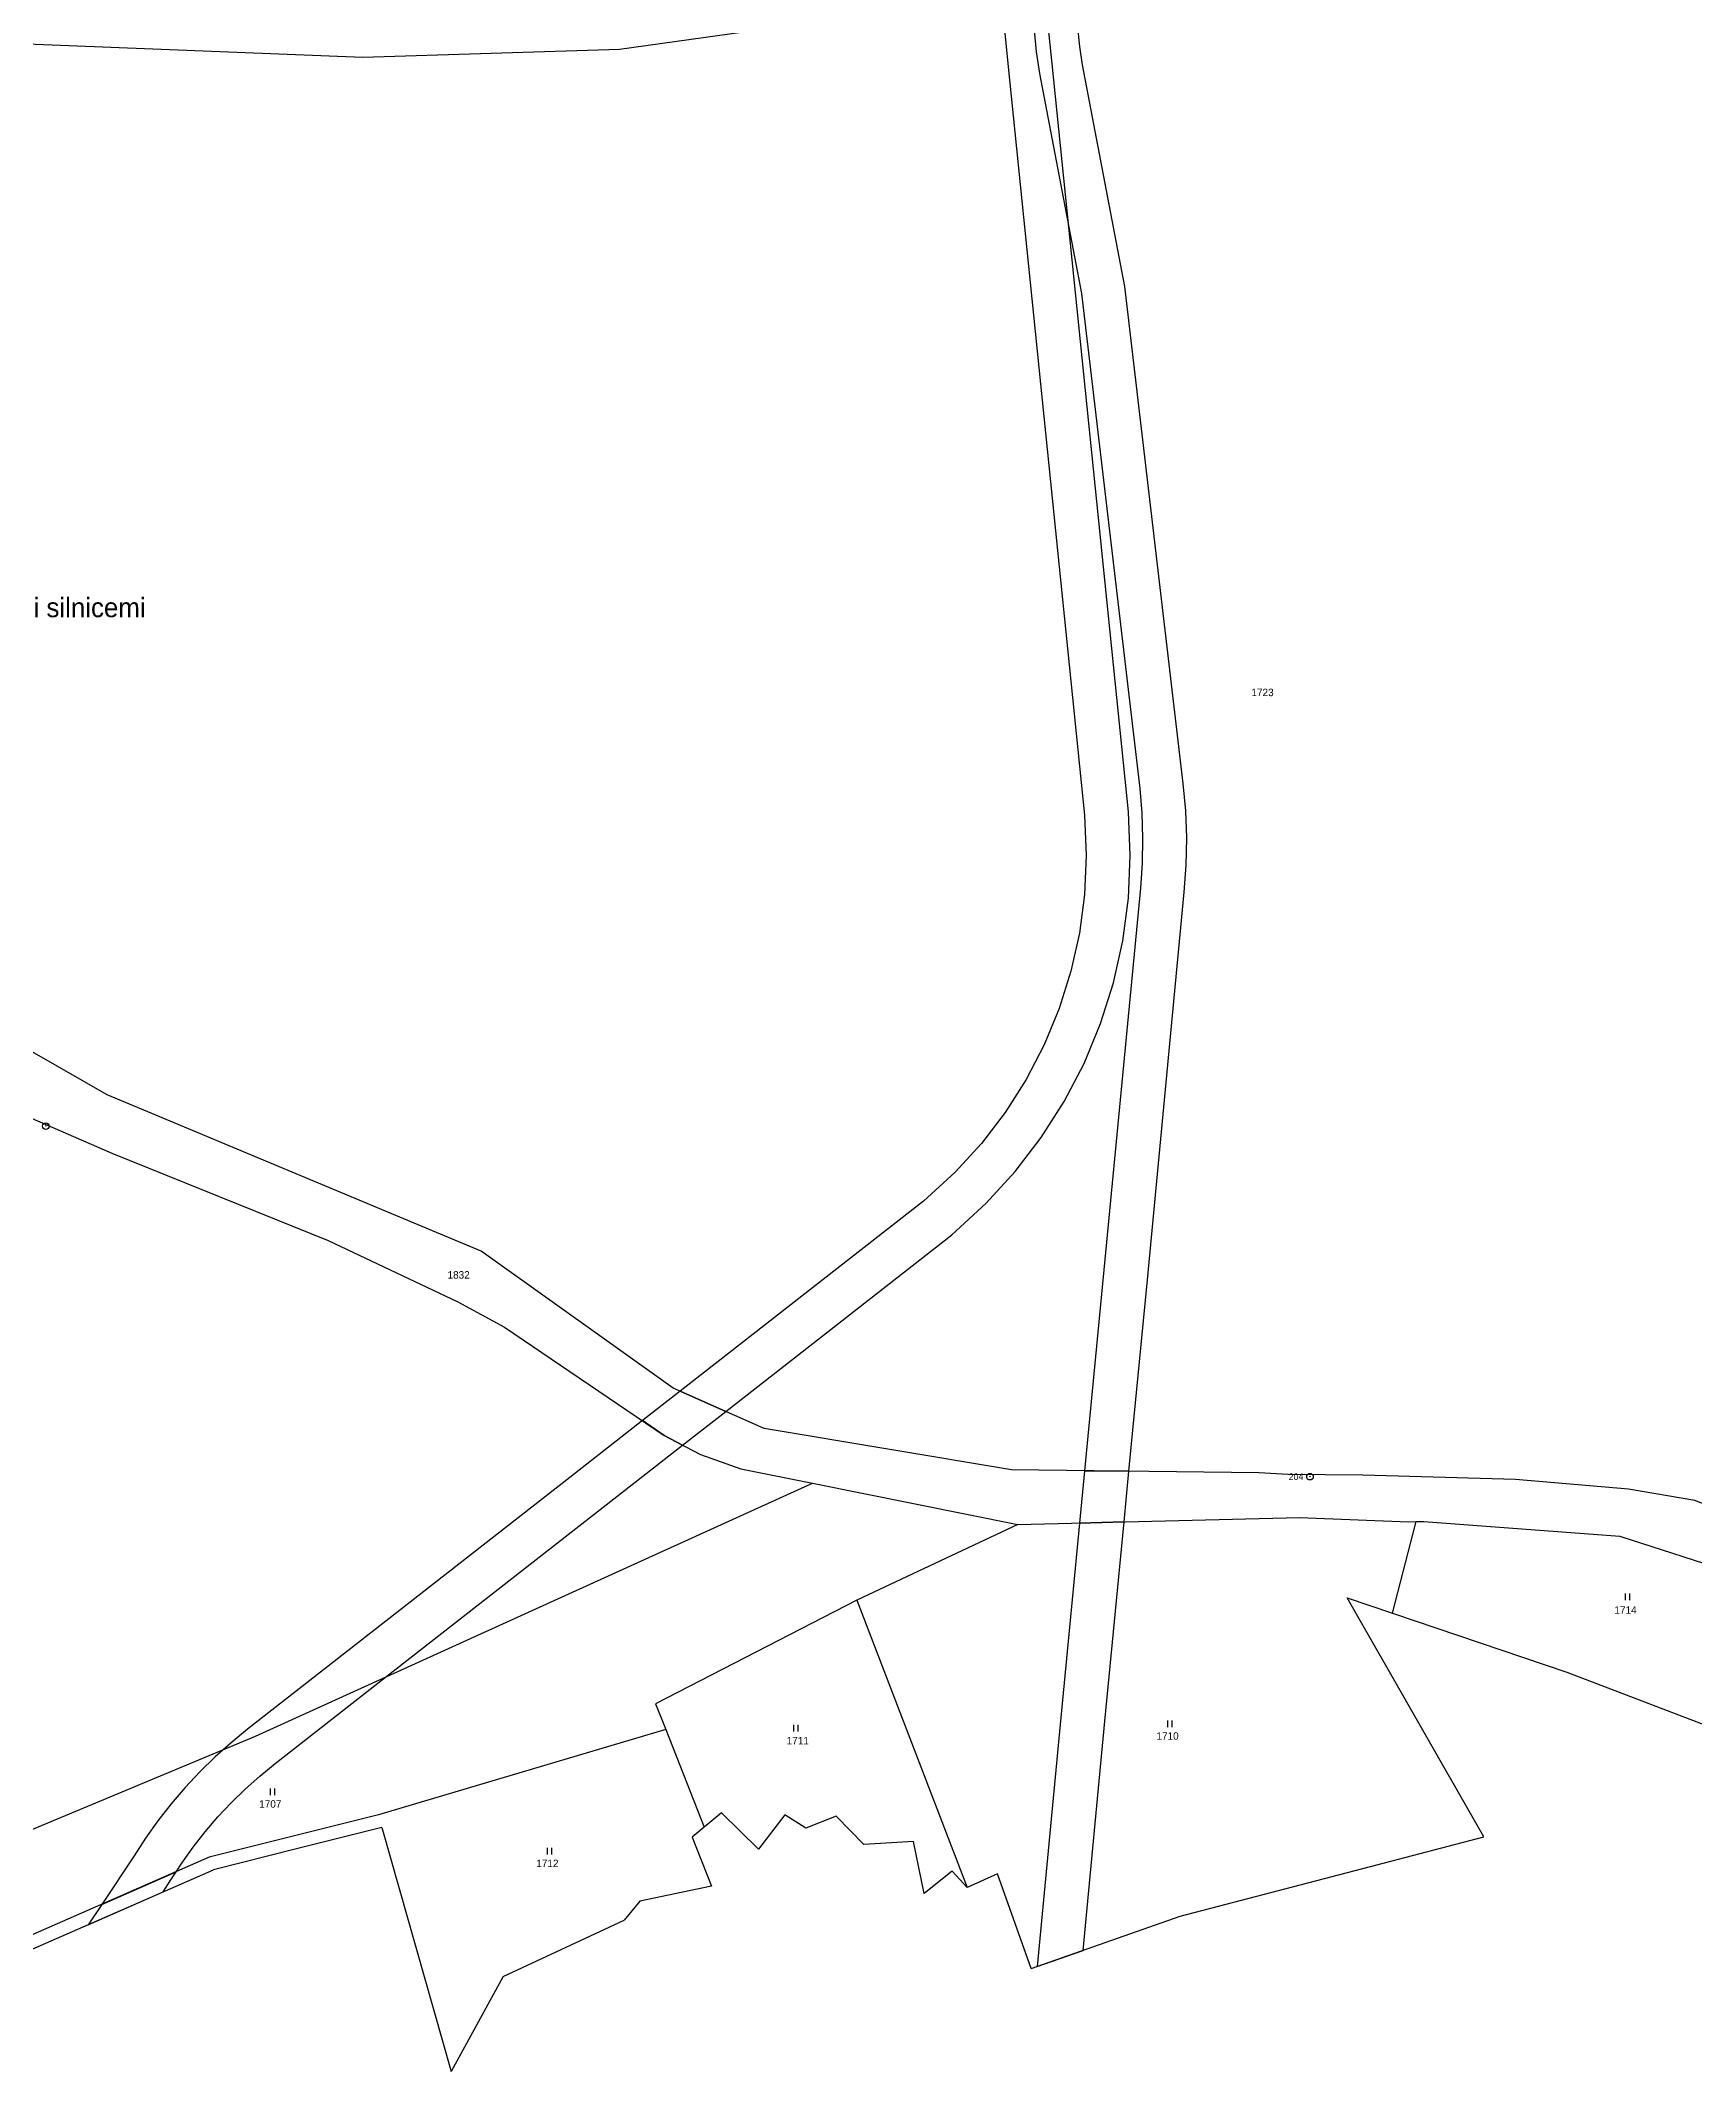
# Model space of a CAD drawing. Extents: x -820725 to -814908, y -1038210 to -1035296.
# Drawn here: x -816623.3 to -816247.1, y -1037785.5 to -1037323.5 of the extents above; entities that cross this region are included whole.
import ezdxf
from ezdxf.enums import TextEntityAlignment as Align

# ---------------------------------------------------------------- set-up
doc = ezdxf.new("R2010")
doc.units = 0
doc.header["$MEASUREMENT"] = 0
doc.linetypes.add('0_051C', pattern=[0])
doc.linetypes.add('0_206_2', pattern=[0])
for name, color, linetype in [('1009', 1, 'CONTINUOUS'), ('101', 1, 'CONTINUOUS'), ('1016', 1, 'CONTINUOUS'), ('18', 1, 'CONTINUOUS'), ('20602', 1, 'CONTINUOUS'), ('21900', 1, 'CONTINUOUS'), ('23700', 1, 'CONTINUOUS'), ('306', 1, 'CONTINUOUS')]:
    doc.layers.add(name, color=color, linetype=linetype)

# ---------------------------------------------------------------- blocks, each defined once
blk = doc.blocks.new('3_06$2')
at = {"layer": '306', "color": 255, "linetype": 'Continuous'}
for p, q in [((-0.51, 0), (-0.51, 1.5)), ((0.49, 0), (0.49, 1.5))]:
    blk.add_line(p, q, dxfattribs=at)
blk = doc.blocks.new('1_01$12')
at = {"layer": '101', "color": 3, "linetype": 'Continuous'}
for radius in [0.75, 0.03]:
    blk.add_circle((0, 0), radius, dxfattribs=at)

msp = doc.modelspace()

# ---------------------------------------------------------------- linework, layer by layer
at = {"layer": '20602', "color": 3, "linetype": '0_206_2'}
for p, q in [((-816294.95, -1037732.11), (-816326.03, -1037677.74)), ((-816326.03, -1037677.74), (-816315.7, -1037681.23)), ((-816315.7, -1037681.23), (-816276.04, -1037694.66)), ((-816276.04, -1037694.66), (-816226.66, -1037713.59)), ((-816545.65, -1037730), (-816565.35, -1037734.95)), ((-816545.65, -1037730), (-816529.89, -1037785.46)), ((-816472.29, -1037729.91), (-816475.02, -1037732.21)), ((-816468.42, -1037726.64), (-816472.29, -1037729.91)), ((-816459.95, -1037734.94), (-816468.42, -1037726.64)), ((-816453.98, -1037727.11), (-816459.95, -1037734.94)), ((-816449.17, -1037730.1), (-816453.98, -1037727.11)), ((-816442.32, -1037727.41), (-816449.17, -1037730.1)), ((-816435.99, -1037733.86), (-816442.32, -1037727.41)), ((-816565.35, -1037734.95), (-816583.95, -1037739.62)), ((-816475.02, -1037732.21), (-816470.63, -1037743.3)), ((-816424.72, -1037733.16), (-816435.99, -1037733.86)), ((-816422.3, -1037744.97), (-816424.72, -1037733.16)), ((-816319.3, -1037738.47), (-816294.95, -1037732.11)), ((-816625.73, -1037757.91), (-816583.95, -1037739.62)), ((-816415.92, -1037739.92), (-816422.3, -1037744.97)), ((-816412.51, -1037743.63), (-816415.92, -1037739.92)), ((-816364.07, -1037750.17), (-816319.3, -1037738.47)), ((-816470.63, -1037743.3), (-816486.94, -1037746.73)), ((-816405.59, -1037740.53), (-816412.51, -1037743.63)), ((-816397.9, -1037762.08), (-816405.59, -1037740.53)), ((-816486.94, -1037746.73), (-816490.52, -1037751.03)), ((-816518.04, -1037763.86), (-816490.52, -1037751.03)), ((-816397.9, -1037762.08), (-816364.07, -1037750.17)), ((-816518.04, -1037763.86), (-816529.89, -1037785.46))]:
    msp.add_line(p, q, dxfattribs=at)
at = {"layer": '21900', "color": 3, "linetype": 'Continuous'}
for p, q in [((-816447.68, -1037651.69), (-816400.96, -1037661.1)), ((-816400.96, -1037661.1), (-816437.6, -1037678.31)), ((-816315.7, -1037681.23), (-816310.37, -1037660.4)), ((-816310.37, -1037660.4), (-816308.63, -1037660.35)), ((-816437.6, -1037678.31), (-816412.51, -1037743.63)), ((-816481.03, -1037707.67), (-816472.29, -1037729.91))]:
    msp.add_line(p, q, dxfattribs=at)
for points in [[(-816641.27, -1037324.55), (-816626.43, -1037324.27), (-816549.97, -1037327.33), (-816491.62, -1037325.52), (-816386.64, -1037310.78), (-816352.31, -1037302.32), (-816325.56, -1037294.79), (-816260.3, -1037261.56), (-816242.93, -1037250.9), (-816210.87, -1037227.18), (-816157.87, -1037192.43), (-816098.31, -1037157.91)], [(-816233.91, -1037660.78), (-816246.93, -1037655.63), (-816262.02, -1037653.01), (-816287.73, -1037650.8), (-816322.48, -1037649.81), (-816339.45, -1037649.71), (-816346.17, -1037649.29), (-816402.43, -1037648.64), (-816458.67, -1037639.2), (-816479.4, -1037630.06), (-816523.04, -1037598.93), (-816608.15, -1037563.37), (-816641.8, -1037544.08)], [(-816650.02, -1037553.47), (-816626.93, -1037567.96), (-816607.07, -1037576.59), (-816557.9, -1037596.43), (-816528.4, -1037610.43), (-816517.72, -1037616.19), (-816481.41, -1037640.79), (-816473.18, -1037645.12), (-816463.96, -1037648.41), (-816447.68, -1037651.69)], [(-816756.5, -1037785.2), (-816574.4, -1037709.24), (-816447.68, -1037651.69)], [(-816400.96, -1037661.1), (-816336.9, -1037659.47), (-816312.13, -1037660.44), (-816310.37, -1037660.4)], [(-816308.63, -1037660.35), (-816264, -1037663.71), (-816237.69, -1037672.23), (-816229.79, -1037677.1), (-816218.48, -1037690.22), (-816214.36, -1037701.36), (-816213.96, -1037709.03)], [(-816437.6, -1037678.31), (-816483.42, -1037701.88), (-816481.03, -1037707.67)], [(-816481.03, -1037707.67), (-816546.38, -1037727.09), (-816584.92, -1037736.77), (-816626.93, -1037755.16)]]:
    msp.add_lwpolyline(points, dxfattribs=at)
at = {"layer": '23700', "color": 255, "linetype": '0_051C'}
for points in [[(-816404.79, -1037313.33), (-816403.14, -1037329.5), (-816385.81, -1037499.73), (-816385.41, -1037508.86), (-816385.8, -1037517.75), (-816386.96, -1037526.56), (-816388.89, -1037535.24), (-816391.56, -1037543.72), (-816394.96, -1037551.93), (-816399.07, -1037559.82), (-816403.84, -1037567.32), (-816409.26, -1037574.37), (-816415.26, -1037580.93), (-816422.45, -1037587.51), (-816477.81, -1037630.76), (-816467.42, -1037635.34), (-816415.98, -1037595.15), (-816408.19, -1037588.01), (-816401.59, -1037580.81), (-816395.64, -1037573.06), (-816390.4, -1037564.83), (-816385.89, -1037556.17), (-816382.15, -1037547.14), (-816379.22, -1037537.83), (-816377.1, -1037528.3), (-816375.83, -1037518.62), (-816375.4, -1037508.86), (-816375.83, -1037499), (-816393.15, -1037328.82), (-816394.87, -1037311.94)], [(-816397.25, -1037321.14), (-816396.82, -1037326.13), (-816396.03, -1037330.99), (-816386.51, -1037381.09), (-816373.24, -1037493.68), (-816372.79, -1037499.3), (-816372.6, -1037504.94), (-816372.69, -1037510.64), (-816373.05, -1037516.33), (-816381.54, -1037604.75), (-816385.78, -1037648.83), (-816375.68, -1037648.95), (-816371.49, -1037605.38), (-816363.11, -1037517.21), (-816363.11, -1037517.21), (-816362.64, -1037511.06), (-816362.52, -1037504.89), (-816362.76, -1037498.7), (-816363.36, -1037492.53), (-816376.65, -1037379.5), (-816386.23, -1037329.08), (-816386.84, -1037324.88), (-816387.34, -1037320.56)]]:
    msp.add_lwpolyline(points, dxfattribs=at)
for points in [[(-816486.35, -1037637.44), (-816481.41, -1037640.79), (-816477.22, -1037642.99), (-816467.42, -1037635.34), (-816477.81, -1037630.76), (-816486.35, -1037637.44)], [(-816502.86, -1037650.34), (-816576.19, -1037707.63), (-816579.93, -1037710.69), (-816581.73, -1037712.3), (-816583.57, -1037713.94), (-816587.06, -1037717.35), (-816590.4, -1037720.92), (-816593.58, -1037724.62), (-816596.59, -1037728.47), (-816599.43, -1037732.44), (-816602.02, -1037736.42), (-816609.38, -1037747.48), (-816592.47, -1037740.08), (-816591.17, -1037738.07), (-816588.59, -1037734.46), (-816585.85, -1037730.97), (-816582.95, -1037727.59), (-816579.92, -1037724.35), (-816576.74, -1037721.25), (-816573.43, -1037718.29), (-816569.95, -1037715.44), (-816544.82, -1037695.81), (-816495.34, -1037657.15), (-816477.22, -1037642.99), (-816481.41, -1037640.79), (-816486.35, -1037637.44), (-816502.86, -1037650.34)], [(-816375.68, -1037648.95), (-816385.78, -1037648.83), (-816386.92, -1037660.74), (-816376.78, -1037660.48), (-816375.68, -1037648.95)], [(-816391.17, -1037704.93), (-816396.58, -1037761.61), (-816386.14, -1037757.94), (-816381.14, -1037705.83), (-816376.78, -1037660.48), (-816386.92, -1037660.74), (-816391.17, -1037704.93)], [(-816609.38, -1037747.48), (-816612.46, -1037752.1), (-816595.44, -1037744.65), (-816593.66, -1037741.91), (-816592.47, -1037740.08), (-816609.38, -1037747.48)]]:
    msp.add_lwpolyline(points, close=True, dxfattribs=at)

# ---------------------------------------------------------------- block references
at = {"layer": '101', "color": 0, "linetype": 'ByBlock'}
for p in [(-816622.12, -1037570.45), (-816334.51, -1037650.19)]:
    msp.add_blockref('1_01$12', p, dxfattribs=at)
at = {"layer": '306', "color": 0, "linetype": 'ByBlock'}
for p in [(-816262.22, -1037678.27), (-816451.4, -1037708.13), (-816366.37, -1037707.17), (-816570.49, -1037722.63), (-816507.47, -1037736.14)]:
    msp.add_blockref('3_06$2', p, dxfattribs=at)

# ---------------------------------------------------------------- texts
at = {"layer": '1009', "color": 255, "linetype": 'Continuous'}
msp.add_text('Mezi silnicemi', height=4.4, dxfattribs=at).set_placement((-816636.01, -1037456.01), align=Align.BOTTOM_LEFT)
at = {"layer": '1016', "color": 214, "linetype": 'Continuous'}
msp.add_text('204', height=1.5, dxfattribs=at).set_placement((-816336.01, -1037650.19), align=Align.MIDDLE_RIGHT)
at = {"layer": '18', "color": 255, "linetype": 'Continuous'}
for s, p in [('1723', (-816345.3, -1037471.8)), ('1832', (-816528.19, -1037604.29)), ('1714', (-816262.73, -1037680.53)), ('1711', (-816451.02, -1037710.22)), ('1710', (-816366.91, -1037709.17)), ('1707', (-816571.03, -1037724.63)), ('1712', (-816508, -1037738.14))]:
    msp.add_text(s, height=1.7, dxfattribs=at).set_placement(p, align=Align.MIDDLE_CENTER)

doc.saveas('drawing.dxf')
